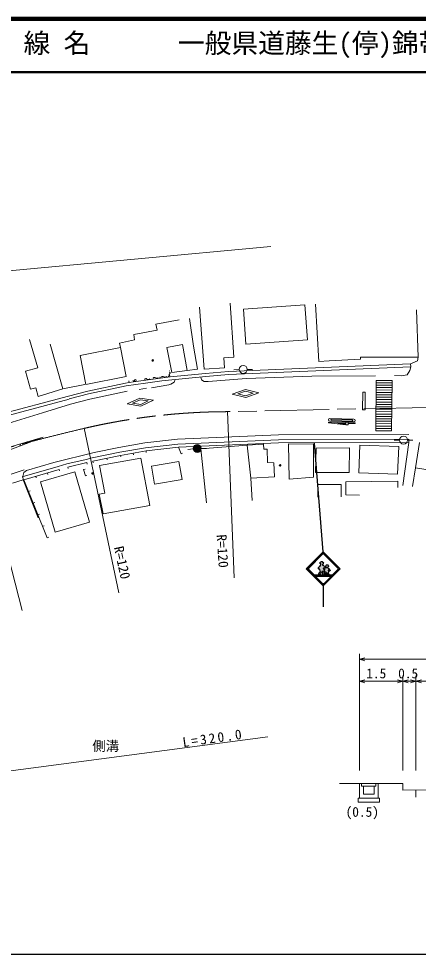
# Model space of a CAD drawing. Units: millimetres, scale not verified. Extents: x 40000 to 680000, y 20000 to 380000.
# Drawn here: x 186976 to 261662, y 205000 to 380000 of the extents above; entities that cross this region are included whole.
import ezdxf
from ezdxf.enums import TextEntityAlignment as Align

# ---------------------------------------------------------------- set-up
doc = ezdxf.new("R2010")
doc.units = ezdxf.units.MM
doc.header["$LTSCALE"] = 1000
doc.linetypes.add('CHAIN', pattern=[18.5, 12, -1.5, 3.5, -1.5])
for name, color, linetype, lineweight in [('M-BGD', 7, 'Continuous', 13), ('M-BMK', 2, 'CHAIN', 13), ('M-STR-HTXT', 7, 'Continuous', 13), ('M-STR-STRC', 7, 'Continuous', 25), ('M-TTL', 2, 'Continuous', 140), ('M-TTL-BAND', 7, 'Continuous', 25), ('M-TTL-FRAM', 2, 'Continuous', 50), ('M-TTL-TXT', 7, 'Continuous', 13)]:
    doc.layers.add(name, color=color, linetype=linetype, lineweight=lineweight)
doc.styles.add('ＭＳ ゴシック', font='')
doc.styles.get('ＭＳ ゴシック').set_extended_font_data('MS Gothic')

msp = doc.modelspace()

# ---------------------------------------------------------------- hatches: boundary and pattern name
at = {"layer": 'M-STR-STRC'}
for points in [[(243173, 275978), (243039, 276151), (243098, 276282), (243209, 276413), (243344, 276553), (243292, 276692), (243276, 277047), (243136, 277067), (243037, 277095), (243021, 277330), (243068, 277422), (243156, 277478), (243248, 277562), (243375, 277729), (243431, 277825), (243467, 277969), (243379, 278088), (243267, 278140), (243287, 278252), (243375, 278361), (243463, 278417), (243554, 278457), (243714, 278449), (243766, 278342), (243989, 278298), (243853, 278174), (243869, 278035), (243822, 277943), (243750, 277843), (243945, 277692), (244041, 277600), (244113, 277506), (244189, 277362), (244249, 277275), (244348, 277243), (244440, 277311), (244404, 277414), (244404, 277669), (244428, 277789), (244521, 277841), (244672, 277853), (244844, 277757), (244888, 277650), (244872, 277546), (244808, 277450), (244708, 277399), (244840, 277199), (245138, 276874), (245206, 276786), (245138, 276698), (244935, 276810), (244823, 276846), (244931, 276630), (244911, 276507), (244835, 276343), (244855, 276196), (244911, 276084), (245031, 276052), (244684, 275979), (244684, 276144), (244652, 276279), (244616, 276375), (244548, 276267), (244497, 276148), (244501, 276028), (244377, 275979), (244249, 276088), (244309, 276255), (244393, 276371), (244421, 276475), (244157, 276447), (244106, 276710), (244157, 276797), (244189, 276905), (244201, 277017), (244077, 277112), (243978, 277220), (243958, 277088), (244010, 276997), (244042, 276881), (244034, 276742), (244054, 276279), (244058, 276112), (244210, 276040), (243815, 275978), (243835, 276510), (243747, 276626), (243643, 276582), (243611, 276462), (243548, 276382), (243464, 276307), (243324, 276203), (243384, 276047)], [(242155, 275977), (245644, 275979), (245409, 275743), (242391, 275742)]]:
    msp.add_hatch(color=256, dxfattribs=at).paths.add_polyline_path(points)

# ---------------------------------------------------------------- linework, layer by layer
at = {"layer": 'M-BGD'}
for p, q in [((220761, 326049), (221616, 314419)), ((226476, 326814), (227165, 316676)), ((228997, 325670), (240476, 326460)), ((229446, 319135), (228997, 325670)), ((240476, 326460), (240926, 319925)), ((243090, 315864), (242450, 326577)), ((261661, 316673), (261344, 325518)), ((218929, 323937), (219632, 318769)), ((216947, 323650), (212586, 322843)), ((212586, 322843), (212829, 321712)), ((212829, 321712), (208468, 320905)), ((208468, 320905), (208629, 319936)), ((188967, 319968), (190538, 314717)), ((195201, 310788), (192853, 319100)), ((208629, 319936), (205803, 319290)), ((205803, 319290), (205993, 318492)), ((217564, 319058), (214670, 318521)), ((214670, 318521), (215585, 313820)), ((218433, 314221), (217564, 319058)), ((219632, 318769), (220376, 314427)), ((240926, 319925), (229446, 319135)), ((198443, 317013), (205993, 318492)), ((199501, 311610), (198443, 317013)), ((205993, 318492), (207051, 313089)), ((227165, 316676), (225314, 316551)), ((225447, 314694), (225314, 316551)), ((226182, 314023), (260230, 315473)), ((243090, 315864), (244987, 316005)), ((244987, 316005), (250854, 316305)), ((250854, 316305), (250879, 316674)), ((250879, 316674), (261661, 316673)), ((260230, 315473), (261527, 316033)), ((260255, 314874), (260230, 315473)), ((261527, 316033), (261661, 316673)), ((190538, 314717), (188264, 314097)), ((188264, 314097), (189174, 310706)), ((215113, 313323), (215117, 313383)), ((215129, 313266), (215113, 313323)), ((215117, 313383), (215128, 313425)), ((215128, 313425), (215189, 313539)), ((215160, 313221), (215129, 313266)), ((215220, 313835), (215159, 313901)), ((215189, 313539), (215238, 313622)), ((215254, 313782), (215220, 313835)), ((215238, 313622), (215259, 313683)), ((215265, 313727), (215254, 313782)), ((215259, 313683), (215265, 313727)), ((215302, 313017), (221895, 313654)), ((215585, 313820), (218433, 314221)), ((220376, 314427), (218433, 314221)), ((221616, 314419), (225447, 314694)), ((221895, 313654), (226182, 314023)), ((221953, 313057), (226207, 313424)), ((260255, 314874), (226207, 313424)), ((228189, 314362), (227190, 314317)), ((229688, 314396), (230688, 314396)), ((259578, 313397), (258545, 313180)), ((260106, 314179), (259578, 313397)), ((260255, 314874), (260106, 314179)), ((199363, 311610), (195201, 310788)), ((207051, 313089), (199501, 311610)), ((206953, 311843), (199891, 310339)), ((207606, 311963), (206953, 311843)), ((207049, 311311), (210686, 311859)), ((207606, 311963), (207558, 312260)), ((208444, 312099), (207606, 311963)), ((208444, 312099), (208396, 312395)), ((215302, 313017), (208444, 312099)), ((208592, 312458), (208859, 312494)), ((208635, 312145), (208592, 312458)), ((208902, 312182), (208635, 312145)), ((208859, 312494), (208902, 312182)), ((210499, 312526), (210580, 312613)), ((210580, 312613), (210638, 312657)), ((210638, 312657), (210714, 312683)), ((210686, 311859), (213712, 312260)), ((210714, 312683), (210795, 312682)), ((210795, 312682), (210852, 312670)), ((210852, 312670), (211011, 312595)), ((211011, 312595), (211127, 312534)), ((211127, 312534), (211210, 312509)), ((211210, 312509), (211271, 312505)), ((211271, 312505), (211345, 312523)), ((211345, 312523), (211414, 312573)), ((211414, 312573), (211499, 312660)), ((212073, 312737), (212153, 312824)), ((212153, 312824), (212212, 312868)), ((212212, 312868), (212288, 312894)), ((212288, 312894), (212369, 312893)), ((212369, 312893), (212426, 312881)), ((212426, 312881), (212585, 312806)), ((212585, 312806), (212701, 312745)), ((212701, 312745), (212784, 312720)), ((212784, 312720), (212845, 312716)), ((212845, 312716), (212919, 312734)), ((212919, 312734), (212988, 312784)), ((212988, 312784), (213072, 312871)), ((213647, 312948), (213727, 313035)), ((213712, 312260), (221953, 313057)), ((213727, 313035), (213786, 313079)), ((213786, 313079), (213862, 313105)), ((213862, 313105), (213942, 313104)), ((213942, 313104), (214000, 313091)), ((214000, 313091), (214158, 313017)), ((214158, 313017), (214275, 312956)), ((214275, 312956), (214358, 312931)), ((214358, 312931), (214419, 312927)), ((214419, 312927), (214492, 312945)), ((214492, 312945), (214562, 312995)), ((214562, 312995), (214646, 313082)), ((215439, 311618), (215005, 311497)), ((215221, 313159), (215160, 313221)), ((216040, 312004), (215439, 311618)), ((216248, 312506), (216040, 312004)), ((221151, 312434), (221025, 312967)), ((221667, 312133), (221151, 312434)), ((222383, 312171), (221667, 312133)), ((229531, 312689), (222383, 312171)), ((229531, 312689), (241735, 313126)), ((253652, 313200), (241735, 313126)), ((253721, 302915), (253777, 312355)), ((253775, 311905), (256760, 311894)), ((253777, 312355), (256765, 312344)), ((256765, 312344), (256662, 302904)), ((258545, 313180), (257241, 313249)), ((189174, 310706), (190166, 310954)), ((190166, 310954), (190621, 309342)), ((190621, 309342), (195201, 310788)), ((199891, 310339), (196259, 309407)), ((196394, 308884), (200014, 309813)), ((200014, 309813), (207049, 311311)), ((207228, 310327), (200243, 308839)), ((210835, 310870), (209475, 310672)), ((215005, 311497), (211784, 310986)), ((226876, 309781), (229338, 310648)), ((229408, 309150), (226876, 309781)), ((229352, 310335), (227919, 309830)), ((227919, 309830), (229394, 309463)), ((229338, 310648), (231870, 310017)), ((229352, 310335), (230827, 309968)), ((230827, 309968), (229394, 309463)), ((231870, 310017), (229408, 309150)), ((251287, 310166), (251260, 306818)), ((251287, 310166), (251737, 310162)), ((251737, 310162), (251287, 310166)), ((251710, 306815), (251737, 310162)), ((253764, 310105), (256740, 310094)), ((253767, 310555), (256745, 310544)), ((253769, 311005), (256750, 310994)), ((253772, 311455), (256755, 311444)), ((180296, 305132), (196259, 309407)), ((196415, 308828), (180453, 304553)), ((196642, 307916), (200243, 308839)), ((207240, 307932), (209603, 309041)), ((209649, 308731), (208273, 308086)), ((208273, 308086), (209777, 307867)), ((209603, 309041), (212186, 308666)), ((209649, 308731), (211153, 308513)), ((211153, 308513), (209777, 307867)), ((212186, 308666), (209823, 307557)), ((253753, 308305), (256721, 308294)), ((253756, 308755), (256726, 308744)), ((253759, 309205), (256731, 309194)), ((253761, 309655), (256736, 309644)), ((191415, 306302), (184142, 304062)), ((191415, 306302), (196642, 307916)), ((209823, 307557), (207240, 307932)), ((226018, 306499), (227244, 275398)), ((251260, 306818), (251710, 306815)), ((253743, 306505), (256701, 306494)), ((256706, 306944), (253745, 306955)), ((253748, 307405), (256711, 307394)), ((256716, 307844), (253751, 307855)), ((244851, 304386), (244855, 304536)), ((244855, 304536), (248104, 304453)), ((249608, 304590), (245109, 304705)), ((249620, 305090), (245122, 305205)), ((245413, 304847), (249312, 304748)), ((249317, 304948), (245418, 305047)), ((248103, 304428), (248106, 304528)), ((248555, 304517), (248106, 304528)), ((248543, 304017), (248555, 304517)), ((256686, 305145), (253735, 305155)), ((253737, 305605), (256691, 305595)), ((256696, 306044), (253740, 306055)), ((253749, 304705), (256737, 304694)), ((199236, 303382), (205668, 272580)), ((248093, 304028), (244851, 304386)), ((246626, 304341), (248108, 304178)), ((248100, 304303), (246626, 304341)), ((248543, 304017), (248093, 304028)), ((248097, 304179), (248099, 304278)), ((249849, 304259), (248550, 304292)), ((248553, 304442), (249853, 304409)), ((249853, 304409), (249849, 304259)), ((256662, 302904), (253721, 302915)), ((256666, 303345), (253724, 303355)), ((253727, 303805), (256671, 303795)), ((256676, 304245), (253729, 304255)), ((121130, 280777), (191542, 301719)), ((167630, 292746), (191542, 301719)), ((189124, 300812), (189258, 301040)), ((216675, 301323), (210561, 300638)), ((216675, 301323), (235518, 302160)), ((216746, 300426), (235539, 301260)), ((216746, 300426), (235539, 301260)), ((216746, 300426), (235539, 301260)), ((235518, 302160), (259907, 302249)), ((259910, 301349), (235539, 301260)), ((258157, 301189), (257157, 301189)), ((259657, 301189), (260657, 301189)), ((259910, 301349), (259912, 300749)), ((187120, 300060), (187364, 300477)), ((188626, 300852), (188456, 300561)), ((205718, 299787), (201089, 298847)), ((210561, 300638), (205718, 299787)), ((205887, 298902), (210689, 299747)), ((216746, 300426), (210689, 299747)), ((210774, 299153), (216812, 299829)), ((216812, 299829), (235541, 300661)), ((216812, 299829), (217088, 299949)), ((217344, 298606), (216812, 299829)), ((219603, 299545), (218608, 299445)), ((221038, 299532), (229665, 300206)), ((222048, 289432), (221038, 299532)), ((221099, 299619), (222099, 299619)), ((229665, 300206), (232738, 300416)), ((229665, 300206), (230339, 294061)), ((232738, 300416), (232780, 299490)), ((232780, 299490), (233411, 299490)), ((233411, 299490), (233495, 296965)), ((259912, 300749), (235541, 300661)), ((237409, 300458), (242081, 300416)), ((237409, 300458), (237535, 293893)), ((242081, 300416), (242081, 294272)), ((242545, 299645), (242438, 295112)), ((248800, 299717), (242545, 299645)), ((248800, 299717), (248771, 295130)), ((250747, 300234), (250551, 295076)), ((258004, 299958), (250747, 300234)), ((257808, 294800), (258004, 299958)), ((259912, 300749), (258760, 292705)), ((261131, 295998), (261893, 300740)), ((187633, 269287), (180129, 298372)), ((193522, 297004), (201089, 298847)), ((195987, 296720), (199583, 297579)), ((200717, 297834), (199583, 297579)), ((200717, 297834), (205887, 298902)), ((200843, 297247), (206000, 298313)), ((202058, 296405), (209804, 297808)), ((203421, 297780), (203482, 297486)), ((206000, 298313), (210774, 299153)), ((206000, 298313), (206052, 298018)), ((206000, 298313), (206060, 298019)), ((208387, 298733), (208439, 298438)), ((211500, 288951), (209804, 297808)), ((210774, 299153), (210826, 298857)), ((217344, 298606), (217619, 298725)), ((187632, 294335), (194370, 296265)), ((188412, 295505), (193522, 297004)), ((194370, 296265), (195987, 296720)), ((196138, 296139), (199719, 296995)), ((196138, 296139), (196208, 295847)), ((199094, 295676), (199381, 295761)), ((199719, 296995), (199789, 296703)), ((200843, 297247), (200904, 296953)), ((203043, 291265), (202058, 296405)), ((216918, 297195), (211772, 296303)), ((211772, 296303), (212359, 292912)), ((217506, 293803), (216918, 297195)), ((233495, 296965), (234631, 296923)), ((234631, 296923), (234758, 294314)), ((261131, 295998), (260555, 292496)), ((263889, 295555), (261131, 295998)), ((145578, 281810), (187978, 295601)), ((187935, 295104), (187727, 294384)), ((187797, 293758), (187727, 294384)), ((188412, 295505), (187935, 295104)), ((187959, 293763), (194533, 295688)), ((190150, 294404), (190235, 294117)), ((191044, 293342), (197486, 295217)), ((192342, 295046), (192426, 294758)), ((194533, 295688), (194618, 295400)), ((197486, 295217), (200225, 285810)), ((199442, 294497), (199094, 295676)), ((199442, 294497), (199730, 294582)), ((234758, 294314), (230339, 294061)), ((230339, 294061), (230633, 289895)), ((242081, 294272), (237535, 293893)), ((242438, 295112), (248771, 295130)), ((250551, 295076), (257808, 294800)), ((185790, 293121), (187797, 293758)), ((190601, 286643), (187797, 293758)), ((187959, 293763), (188237, 293874)), ((187959, 293763), (188043, 293475)), ((192315, 282883), (187959, 293763)), ((193782, 283934), (191044, 293342)), ((212359, 292912), (217506, 293803)), ((242869, 290521), (242904, 292901)), ((242904, 292901), (247238, 292866)), ((247238, 292866), (247238, 290592)), ((257824, 293505), (248091, 293398)), ((248091, 293398), (248091, 290912)), ((257860, 292297), (257824, 293505)), ((188830, 291587), (189108, 291698)), ((202007, 291058), (203043, 291265)), ((202007, 291058), (202769, 287393)), ((248091, 290912), (250648, 290876)), ((189701, 289411), (189980, 289522)), ((202769, 287393), (211513, 288953)), ((190572, 287235), (190851, 287347)), ((200225, 285810), (193782, 283934)), ((191444, 285059), (191722, 285171)), ((192315, 282883), (192593, 282995)), ((250653, 257081), (250653, 261187)), ((250653, 260187), (251653, 260472)), ((251653, 259900), (250653, 260187)), ((250653, 260187), (316828, 260187)), ((250653, 239402), (250653, 257081)), ((250653, 256081), (251653, 256366)), ((251653, 255793), (250653, 256081)), ((250653, 256081), (258787, 256081)), ((257787, 256368), (258787, 256081)), ((258787, 256081), (257787, 255796)), ((258787, 257081), (258787, 239402)), ((258787, 256081), (259787, 256366)), ((259787, 255793), (258787, 256081)), ((258787, 256081), (261235, 256081)), ((260235, 256368), (261235, 256081)), ((261235, 256081), (260235, 255796)), ((261235, 257081), (261235, 239402)), ((261235, 256081), (262235, 256366)), ((262235, 255793), (261235, 256081)), ((261235, 256081), (283907, 256081)), ((250653, 236933), (246911, 236933)), ((250653, 234183), (250653, 236933)), ((250653, 236933), (251053, 236933)), ((251053, 236933), (251053, 236433)), ((251053, 236433), (251078, 236433)), ((251078, 236433), (251078, 236933)), ((251078, 236933), (253728, 236933)), ((251078, 236433), (251403, 236433)), ((251403, 236433), (253403, 236433)), ((251403, 236433), (251403, 234933)), ((253728, 236433), (253403, 236433)), ((253403, 236433), (253403, 234933)), ((253728, 236433), (253728, 236933)), ((253753, 236433), (253728, 236433)), ((254153, 236933), (253753, 236933)), ((253753, 236933), (253753, 236433)), ((254153, 234183), (254153, 236933)), ((254153, 236933), (258787, 236933)), ((258787, 236933), (258787, 235674)), ((251403, 234933), (253403, 234933)), ((258787, 235674), (283907, 236049)), ((261235, 235711), (261235, 234404)), ((250403, 233433), (250403, 234183)), ((250403, 234183), (250653, 234183)), ((250403, 233433), (254403, 233433)), ((250653, 234183), (254153, 234183)), ((254403, 234183), (254153, 234183)), ((254403, 233433), (254403, 234183))]:
    msp.add_line(p, q, dxfattribs=at)
for centre, radius in [((212023, 316078), 150), ((212023, 316078), 131), ((212023, 316078), 112), ((212023, 316078), 93.8), ((212023, 316078), 75), ((212023, 316078), 56.2), ((212023, 316077), 37.5), ((212023, 316078), 18.8), ((228938, 314396), 746), ((215140, 314123), 17.6), ((211798, 312700), 23.8), ((213371, 312911), 23.8), ((214945, 313122), 23.8), ((258907, 301189), 746), ((220349, 299619), 746), ((220349, 299619), 660), ((220349, 299619), 574), ((220349, 299619), 484), ((220349, 299619), 398), ((220349, 299619), 292), ((220349, 299619), 202), ((220349, 299619), 116), ((220349, 299619), 22.5), ((235834, 296454), 150), ((235834, 296454), 131), ((235834, 296454), 112), ((235834, 296454), 93.8), ((235834, 296454), 75), ((235834, 296454), 56.2), ((235834, 296453), 37.5), ((235834, 296454), 18.8), ((200765, 294948), 150), ((200765, 294948), 131), ((200765, 294948), 112), ((200765, 294948), 93.8), ((200765, 294948), 75), ((200765, 294948), 56.2), ((200765, 294947), 37.5), ((200765, 294948), 18.8)]:
    msp.add_circle(centre, radius, dxfattribs=at)
for centre, radius, start, end in [((245115, 304955), 250, 88.53845, 268.53845), ((245415, 304947), 100, 88.53845, 268.53845), ((249314, 304848), 100, 268.53845, 88.53845), ((249614, 304840), 250, 268.53845, 88.53845)]:
    msp.add_arc(centre, radius, start, end, dxfattribs=at)
at = {"layer": 'M-BMK'}
msp.add_line((263496, 307302), (226018, 306499), dxfattribs=at)
for centre, radius, start, end in [((226412, 186500), 120000, 90.18829, 103.08902), ((293992, -96921), 411365, 103.31735, 106.06891)]:
    msp.add_arc(centre, radius, start, end, dxfattribs=at)
at = {"layer": 'M-STR-HTXT'}
for p, q in [((150977, 329614), (234112, 337417)), ((149270, 234540), (233524, 245654))]:
    msp.add_line(p, q, dxfattribs=at)
at = {"layer": 'M-STR-STRC'}
for p, q in [((243898, 280304), (242249, 300631)), ((243898, 280304), (240717, 277097)), ((240897, 277097), (243898, 280123)), ((243898, 280304), (247077, 277097)), ((243898, 280123), (246896, 277097)), ((243758, 279842), (241174, 277236)), ((243255, 278192), (243287, 278252)), ((243287, 278252), (243375, 278361)), ((243375, 278361), (243463, 278417)), ((243463, 278417), (243554, 278457)), ((243554, 278457), (243646, 278457)), ((243646, 278457), (243714, 278449)), ((243714, 278449), (243758, 278394)), ((243758, 278394), (243766, 278342)), ((243766, 278342), (243810, 278306)), ((243810, 278306), (243989, 278298)), ((243989, 278274), (243933, 278230)), ((243989, 278298), (243989, 278274)), ((246620, 277236), (244037, 279842)), ((243901, 273911), (240717, 277097)), ((243901, 274091), (240897, 277097)), ((241174, 276959), (243762, 274370)), ((243021, 277330), (243068, 277422)), ((243021, 277167), (243021, 277330)), ((243037, 277095), (243021, 277167)), ((243065, 277067), (243037, 277095)), ((243136, 277067), (243065, 277067)), ((243068, 277422), (243156, 277478)), ((243276, 277047), (243136, 277067)), ((243156, 277478), (243248, 277562)), ((243209, 276413), (243344, 276553)), ((243248, 277562), (243375, 277729)), ((243267, 278140), (243255, 278192)), ((243315, 278108), (243267, 278140)), ((243292, 276692), (243276, 277047)), ((243344, 276641), (243292, 276692)), ((243379, 278088), (243315, 278108)), ((243360, 276593), (243344, 276641)), ((243344, 276553), (243360, 276593)), ((243375, 277729), (243431, 277825)), ((243443, 278028), (243379, 278088)), ((243431, 277825), (243467, 277861)), ((243467, 277969), (243443, 278028)), ((243467, 277861), (243467, 277969)), ((243615, 276526), (243611, 276462)), ((243643, 276582), (243615, 276526)), ((243679, 276614), (243643, 276582)), ((243747, 276626), (243679, 276614)), ((243799, 276574), (243747, 276626)), ((243778, 277859), (243750, 277843)), ((243750, 277843), (243754, 277811)), ((243754, 277811), (243798, 277799)), ((243786, 277915), (243778, 277859)), ((243822, 277943), (243786, 277915)), ((243798, 277799), (243945, 277692)), ((243835, 276510), (243799, 276574)), ((243862, 277979), (243822, 277943)), ((243847, 276048), (243835, 276510)), ((243933, 278230), (243853, 278174)), ((243853, 278174), (243869, 278035)), ((243869, 278035), (243862, 277979)), ((247077, 277097), (243901, 273911)), ((246896, 277097), (243901, 274091)), ((243922, 277252), (243910, 277164)), ((243910, 277164), (243958, 277088)), ((243950, 277252), (243922, 277252)), ((243945, 277692), (244041, 277600)), ((243978, 277220), (243950, 277252)), ((243958, 277088), (244010, 276997)), ((244077, 277112), (243978, 277220)), ((244010, 276997), (244042, 276881)), ((244042, 276881), (244034, 276742)), ((244034, 276742), (244054, 276279)), ((244040, 274370), (246620, 276959)), ((244041, 277600), (244113, 277506)), ((244201, 277017), (244077, 277112)), ((244098, 276518), (244106, 276710)), ((244158, 276447), (244098, 276518)), ((244106, 276710), (244157, 276797)), ((244113, 277506), (244189, 277362)), ((244157, 276797), (244189, 276905)), ((244189, 277362), (244249, 277275)), ((244189, 276905), (244205, 276977)), ((244205, 276977), (244201, 277017)), ((244249, 277275), (244308, 277203)), ((244308, 277203), (244348, 277243)), ((244348, 277243), (244404, 277287)), ((244404, 277669), (244428, 277789)), ((244404, 277414), (244404, 277669)), ((244420, 277390), (244404, 277414)), ((244404, 277287), (244440, 277311)), ((244480, 277394), (244420, 277390)), ((244428, 277789), (244521, 277841)), ((244440, 277311), (244484, 277335)), ((244484, 277335), (244480, 277394)), ((244521, 277841), (244672, 277853)), ((244672, 277853), (244764, 277837)), ((244752, 277415), (244708, 277399)), ((244708, 277399), (244708, 277315)), ((244708, 277315), (244840, 277199)), ((244808, 277450), (244752, 277415)), ((244764, 277837), (244844, 277757)), ((244823, 276846), (244807, 276814)), ((244807, 276814), (244827, 276782)), ((244872, 277546), (244808, 277450)), ((244867, 276850), (244823, 276846)), ((244827, 276782), (244931, 276630)), ((244840, 277199), (244884, 277143)), ((244844, 277757), (244888, 277650)), ((244935, 276810), (244867, 276850)), ((244888, 277650), (244872, 277546)), ((244884, 277143), (245138, 276874)), ((244911, 276507), (244887, 276479)), ((244931, 276555), (244911, 276507)), ((244931, 276630), (244931, 276555)), ((245078, 276706), (244935, 276810)), ((245138, 276698), (245078, 276706)), ((245138, 276874), (245206, 276786)), ((245202, 276722), (245138, 276698)), ((245206, 276786), (245202, 276722)), ((242155, 275977), (245644, 275979)), ((242391, 275742), (245409, 275743)), ((243039, 276151), (243043, 276208)), ((243173, 275978), (243039, 276151)), ((243043, 276208), (243098, 276282)), ((243098, 276282), (243209, 276413)), ((243324, 276203), (243289, 276163)), ((243289, 276163), (243297, 276119)), ((243297, 276119), (243384, 276047)), ((243408, 276271), (243324, 276203)), ((243384, 276047), (243416, 276028)), ((243464, 276307), (243408, 276271)), ((243416, 276028), (243448, 276004)), ((243448, 276004), (243448, 275978)), ((243548, 276382), (243464, 276307)), ((243611, 276462), (243548, 276382)), ((243815, 276020), (243847, 276048)), ((243815, 275978), (243815, 276020)), ((244054, 276279), (244058, 276112)), ((244058, 276112), (244082, 276080)), ((244082, 276080), (244134, 276072)), ((244134, 276072), (244186, 276060)), ((244329, 276451), (244158, 276447)), ((244186, 276060), (244210, 276040)), ((244210, 276040), (244206, 275978)), ((244241, 276148), (244309, 276255)), ((244249, 276088), (244241, 276148)), ((244305, 276040), (244249, 276088)), ((244377, 275979), (244305, 276040)), ((244309, 276255), (244393, 276371)), ((244353, 276471), (244329, 276451)), ((244421, 276475), (244353, 276471)), ((244393, 276371), (244421, 276427)), ((244421, 276427), (244421, 276475)), ((244497, 276148), (244481, 276096)), ((244481, 276096), (244485, 276064)), ((244485, 276064), (244501, 276028)), ((244524, 276220), (244497, 276148)), ((244501, 276028), (244541, 276000)), ((244548, 276267), (244524, 276220)), ((244541, 276000), (244541, 275976)), ((244596, 276311), (244548, 276267)), ((244616, 276375), (244596, 276311)), ((244628, 276375), (244616, 276375)), ((244644, 276347), (244628, 276375)), ((244652, 276279), (244644, 276347)), ((244684, 276144), (244652, 276279)), ((244724, 276068), (244684, 276144)), ((244684, 275979), (244688, 276016)), ((244688, 276016), (244720, 276028)), ((244720, 276028), (244724, 276068)), ((244887, 276479), (244835, 276463)), ((244835, 276463), (244835, 276343)), ((244835, 276343), (244855, 276196)), ((244855, 276196), (244879, 276112)), ((244879, 276112), (244911, 276084)), ((244911, 276084), (244971, 276084)), ((244971, 276084), (245031, 276052)), ((245031, 276052), (245047, 276009)), ((245047, 276009), (245039, 275979)), ((243901, 273911), (243901, 269979))]:
    msp.add_line(p, q, dxfattribs=at)
for centre, start, end in [((243898, 279704), 44.7438, 135.23859), ((241313, 277098), 135.23859, 224.98511), ((246481, 277098), 315.09637, 44.7438), ((243901, 274509), 224.98511, 315.09637)]:
    msp.add_arc(centre, 197, start, end, dxfattribs=at)
at = {"layer": 'M-TTL'}
msp.add_line((680000, 380000), (40000, 380000), dxfattribs=at)
at = {"layer": 'M-TTL-BAND'}
msp.add_line((40000, 205000), (579000, 205000), dxfattribs=at)
at = {"layer": 'M-TTL-FRAM'}
msp.add_line((40000, 370000), (680000, 370000), dxfattribs=at)

# ---------------------------------------------------------------- texts
at = {"layer": 'M-BGD', "style": 'ＭＳ ゴシック'}
for rotation, p in [(273.8, (223412, 283435)), (282.4, (204214, 280996))]:
    msp.add_text('R=120', height=1833, rotation=rotation, dxfattribs=at).set_placement(p, align=Align.BOTTOM_LEFT)
for s, p in [('1.5', (251938, 256074)), ('0.5', (257899, 256074)), ('(0.5)', (248075, 230174))]:
    msp.add_text(s, height=1833, dxfattribs=at).set_placement(p, align=Align.BOTTOM_LEFT)
at = {"layer": 'M-STR-HTXT', "style": 'ＭＳ ゴシック'}
msp.add_text('側溝', height=1833, dxfattribs=at).set_placement((200740, 242497), align=Align.BOTTOM_LEFT)
at = {"layer": 'M-STR-HTXT', "insert": (217739, 243711), "char_height": 1833, "attachment_point": 7, "rotation": 8, "style": 'ＭＳ ゴシック'}
msp.add_mtext('\\T1.32;L=320.0', dxfattribs=at)
at = {"layer": 'M-TTL-TXT', "style": 'ＭＳ ゴシック'}
for s, p in [('路 線 名', (180380, 372500)), ('一般県道藤生(停)錦帯橋線', (216734, 372500))]:
    msp.add_text(s, height=3666, dxfattribs=at).set_placement(p, align=Align.BOTTOM_LEFT)

doc.saveas('drawing.dxf')
